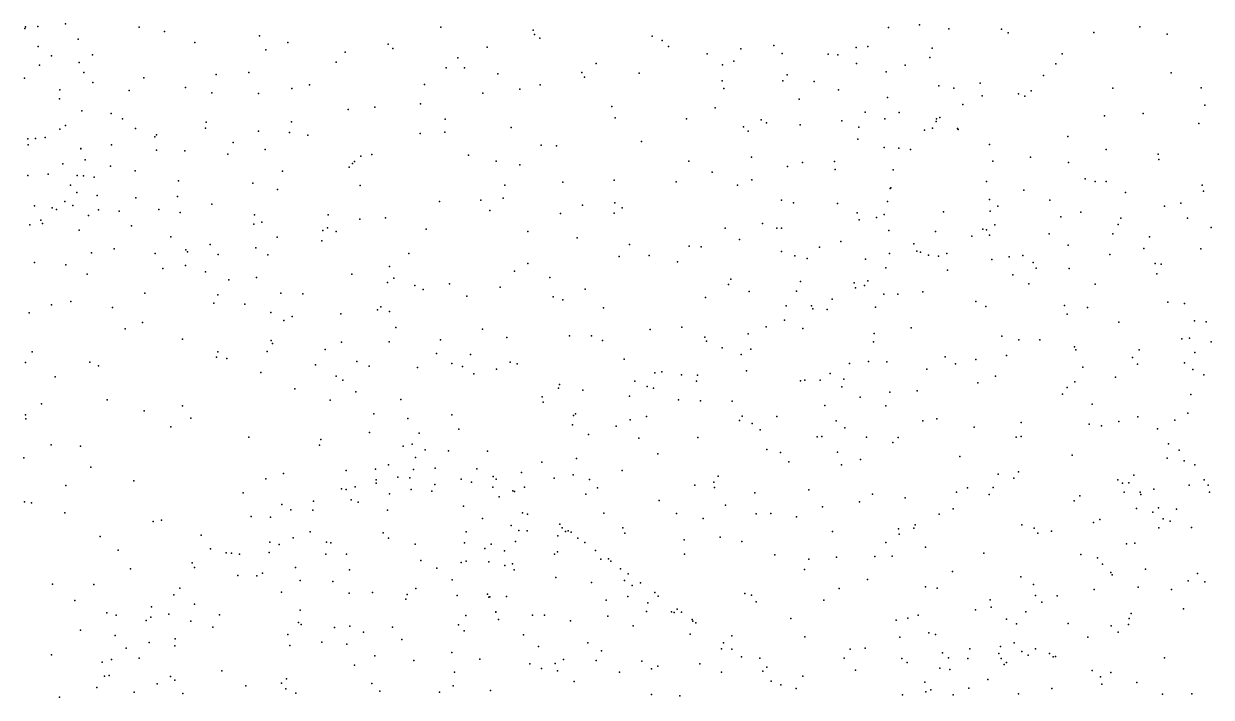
# Model space of a CAD drawing. Header units: metres. Extents: x -23.9 to 23.9, y -27.4 to 27.4.
# Drawn here: x -5.976 to -2.997, y -0.017 to 1.672 of the extents above; entities that cross this region are included whole.
import ezdxf

# ---------------------------------------------------------------- set-up
doc = ezdxf.new("R2010")
doc.units = ezdxf.units.M

msp = doc.modelspace()

# ---------------------------------------------------------------- linework, layer by layer
for p in [(-5.8708, 1.672, 29.0174), (-3.7287, 1.6694, 22.8983), (-5.9725, 1.6597, 26.4558), (-5.9712, 1.6646, 28.7203), (-5.9403, 1.6653, 27.049), (-5.6859, 1.6635, 29.2299), (-5.6225, 1.6523, 14.7888), (-5.384, 1.642, 25.7743), (-4.9295, 1.6637, 15.6331), (-4.6976, 1.6562, 25.7967), (-4.694, 1.6447, 15.5353), (-4.3996, 1.6407, 12.5471), (-3.8066, 1.6623, 25.487), (-3.6554, 1.6595, 15.1512), (-3.5226, 1.6585, 28.8647), (-3.5061, 1.649, 12.0384), (-3.2909, 1.6497, 14.5353), (-3.1759, 1.6646, 25.1925), (-3.1072, 1.6455, 28.6136), (-5.9397, 1.615, 14.199), (-5.8395, 1.6332, 12.7926), (-5.5468, 1.6251, 29.298), (-5.3132, 1.6248, 15.2391), (-5.0616, 1.6212, 12.8634), (-5.0501, 1.6097, 29.5436), (-4.8135, 1.6137, 29.6752), (-4.6808, 1.636, 29.651), (-4.3741, 1.6304, 29.4331), (-4.3578, 1.615, 25.8145), (-4.1766, 1.6092, 24.7815), (-4.0939, 1.6177, 25.6929), (-3.8874, 1.6124, 15.2421), (-3.858, 1.6151, 13.3295), (-3.6966, 1.6107, 28.9487), (-5.9059, 1.5912, 26.9027), (-5.803, 1.5941, 26.0543), (-5.3687, 1.6067, 25.8084), (-5.1696, 1.601, -24.7406), (-4.8868, 1.5864, 25.8055), (-4.2613, 1.5968, 29.3385), (-4.0728, 1.5978, 29.2067), (-3.9577, 1.5958, 20.3667), (-3.9335, 1.5939, 29.1072), (-3.7029, 1.5877, 23.8689), (-3.3704, 1.5969, 2.2781), (-5.9362, 1.5684, 27.2081), (-5.8364, 1.5749, 0.2388), (-5.8247, 1.5495, 14.2582), (-5.4106, 1.5494, 29.3641), (-5.1918, 1.5761, 25.8129), (-4.916, 1.5615, 25.406), (-4.8698, 1.5613, 15.5236), (-4.5758, 1.5501, 15.4043), (-4.5393, 1.5726, 29.5224), (-4.2225, 1.5686, 20.7639), (-4.1945, 1.5782, 15.2941), (-3.887, 1.5725, 21.9942), (-3.8119, 1.5512, 29.0022), (-3.7648, 1.568, 12.1889), (-3.3864, 1.5715, 15.0495), (-5.9734, 1.5353, 28.6238), (-5.8019, 1.5247, 26.0696), (-5.674, 1.5366, 25.979), (-5.4926, 1.5449, 14.7902), (-4.9702, 1.52, 12.7963), (-4.7863, 1.5467, -13.7448), (-4.5691, 1.5384, 25.8241), (-4.4318, 1.5485, 1.2518), (-4.2236, 1.5292, 1.4097), (-4.0712, 1.5291, 15.1982), (-4.0604, 1.5442, 21.4673), (-3.9925, 1.5274, 12.3148), (-3.5768, 1.5228, 28.8241), (-3.4176, 1.5426, 28.7486), (-3.0969, 1.5486, 28.5044), (-5.8849, 1.5063, 28.8715), (-5.7113, 1.5044, 14.3547), (-5.5702, 1.512, 14.5996), (-5.5038, 1.4988, 12.8249), (-5.387, 1.4975, 14.8696), (-5.3035, 1.5098, 15.0297), (-5.2589, 1.5187, 12.8113), (-4.8243, 1.4981, 12.7296), (-4.7314, 1.5081, 25.8256), (-4.6801, 1.5187, 12.6678), (-4.2194, 1.5095, 12.4393), (-3.9316, 1.5063, 25.6523), (-3.6802, 1.516, 1.9297), (-3.6422, 1.5101, 23.2857), (-3.5712, 1.4916, 25.411), (-3.4799, 1.4965, 12.0362), (-3.4646, 1.4902, 25.293), (-3.4486, 1.504, 14.3866), (-3.2432, 1.5101, 25.1456), (-3.0222, 1.5113, 25.1044), (-5.8857, 1.4838, 27.0422), (-5.0953, 1.4627, 29.5456), (-4.98, 1.4716, 15.4081), (-4.5003, 1.4643, 15.3167), (-4.2413, 1.4608, -13.4246), (-4.0305, 1.4829, 29.124), (-3.8089, 1.487, 15.0697), (-3.6197, 1.4693, 14.9857), (-3.0124, 1.4677, 12.4168), (-5.8299, 1.4535, 26.2384), (-5.7561, 1.4469, 14.169), (-5.7281, 1.4334, 12.8537), (-5.1614, 1.4574, 15.1587), (-4.9187, 1.4324, 29.6527), (-4.4921, 1.4362, 29.5141), (-4.3131, 1.4332, 29.3866), (-4.1257, 1.4315, 29.2523), (-3.8652, 1.4505, 24.2234), (-3.8157, 1.4339, 22.7088), (-3.7797, 1.4497, 25.588), (-3.6861, 1.4336, -13.2027), (-3.6779, 1.437, -24.8528), (-3.2642, 1.4412, 28.5485), (-3.1676, 1.4467, 11.8677), (-5.8852, 1.4079, 26.5084), (-5.8709, 1.4172, 26.6839), (-5.6954, 1.4092, 29.2637), (-5.5195, 1.4104, 14.4831), (-5.5179, 1.4253, 29.347), (-5.3866, 1.4025, 14.6842), (-5.3041, 1.426, 25.8777), (-4.9189, 1.4004, 25.8709), (-4.753, 1.4119, 0.9486), (-4.17, 1.4134, 21.0486), (-4.1585, 1.4026, 15.1445), (-4.1123, 1.4236, 12.3842), (-4.0282, 1.4187, 15.1061), (-3.9236, 1.4284, 21.7782), (-3.8804, 1.4123, 12.2581), (-3.7158, 1.4049, 20.2872), (-3.6958, 1.4103, 13.2811), (-3.6868, 1.4267, 23.5844), (-3.6331, 1.4097, 28.8724), (-3.6312, 1.4072, 14.004), (-3.028, 1.4222, 14.9324), (-5.9656, 1.3831, 0.1121), (-5.9465, 1.3841, 13.2182), (-5.9222, 1.3872, 13.7813), (-5.6465, 1.3887, 26.0697), (-5.6425, 1.3938, 0.3412), (-5.4502, 1.3741, 12.8671), (-5.3089, 1.3992, 0.5688), (-5.2633, 1.3927, 14.866), (-4.9813, 1.3971, 0.7911), (-4.4258, 1.3766, 12.5463), (-3.8835, 1.3823, 25.6907), (-3.3566, 1.3893, 25.1396), (-5.9648, 1.3683, 27.7257), (-5.8321, 1.3596, 26.9311), (-5.832, 1.3587, 13.0442), (-5.7558, 1.3688, -24.5005), (-5.643, 1.3554, 14.1742), (-5.5715, 1.3534, 14.2868), (-5.4639, 1.3453, 25.9927), (-5.3703, 1.3568, 29.459), (-5.1024, 1.3443, 15.0332), (-4.8598, 1.3421, 15.2567), (-4.6773, 1.3675, 25.8734), (-4.6388, 1.3662, 29.6616), (-3.8169, 1.3621, 29.0705), (-3.7804, 1.3597, 13.6002), (-3.7509, 1.3571, 23.0677), (-3.5529, 1.3691, 12.9996), (-3.2606, 1.3563, 11.922), (-3.1297, 1.3448, 28.3853), (-5.8775, 1.3206, 28.9643), (-5.8212, 1.3311, 29.1851), (-5.7578, 1.3145, 26.3725), (-5.1591, 1.3127, 25.5118), (-5.1512, 1.3217, 14.9095), (-5.1459, 1.3268, 29.5905), (-5.1304, 1.3403, 12.8704), (-4.7904, 1.3272, 25.2433), (-4.7315, 1.3182, 15.3042), (-4.3069, 1.3274, 12.4734), (-4.1501, 1.3377, 20.7932), (-4.0601, 1.3139, 24.4666), (-4.0219, 1.3242, 12.3388), (-3.9419, 1.327, 20.5298), (-3.5449, 1.3272, 28.7453), (-3.4504, 1.3377, 2.0715), (-3.3544, 1.3245, 28.5502), (-3.1283, 1.332, 19.9192), (-5.9656, 1.2918, 28.4778), (-5.9142, 1.295, 13.439), (-5.8419, 1.2918, 26.5635), (-5.8259, 1.2905, 26.7209), (-5.799, 1.2874, 13.2073), (-5.6962, 1.3028, 13.9846), (-5.3262, 1.302, 14.5857), (-4.2488, 1.3, 25.8815), (-3.9405, 1.3068, 29.1927), (-3.7947, 1.306, 12.2155), (-3.3127, 1.2834, 14.2433), (-5.8583, 1.2674, 27.2641), (-5.5873, 1.2782, 26.1733), (-5.4009, 1.2723, 14.4058), (-5.3389, 1.2565, 12.9053), (-5.1313, 1.2667, 25.9337), (-4.7688, 1.2671, -24.8585), (-4.6234, 1.2745, 12.713), (-4.4945, 1.2797, -13.6792), (-4.3388, 1.2758, 29.4987), (-4.1854, 1.2672, 15.0618), (-4.1494, 1.2805, 29.3592), (-3.8025, 1.2592, 14.9109), (-3.8005, 1.2605, 23.8776), (-3.5609, 1.2761, 25.3265), (-3.4666, 1.2545, 25.1823), (-3.2877, 1.2761, 24.9776), (-3.2601, 1.2767, 28.4475), (-3.0198, 1.267, 11.7941), (-3.016, 1.2526, 24.9078), (-5.8726, 1.2263, 27.4164), (-5.8424, 1.2488, 25.9986), (-5.7913, 1.2414, 13.7092), (-5.6948, 1.2357, -14.6762), (-5.5895, 1.2385, 14.0324), (-4.9324, 1.2264, 29.7532), (-4.829, 1.2297, 25.9351), (-4.7728, 1.2346, 29.7487), (-4.4929, 1.2229, 15.1481), (-4.0748, 1.2293, 14.9937), (-4.0443, 1.2226, 25.8099), (-3.9342, 1.2215, 25.6781), (-3.8089, 1.2262, 29.1224), (-3.5531, 1.2317, 14.9917), (-3.402, 1.2293, 24.9064), (-3.212, 1.2486, 14.9824), (-3.0733, 1.2219, 24.7787), (-5.9488, 1.2153, 28.6886), (-5.9043, 1.2107, 27.6291), (-5.8934, 1.206, 29.1123), (-5.8523, 1.2165, 13.5611), (-5.7884, 1.2055, 26.8196), (-5.7361, 1.2018, 26.5377), (-5.637, 1.2066, 13.8926), (-5.583, 1.1985, 29.4276), (-5.5039, 1.2194, 14.1345), (-5.3968, 1.1927, 26.0587), (-5.212, 1.1928, -24.7314), (-4.806, 1.2034, -13.9796), (-4.6294, 1.1963, 25.9397), (-4.5741, 1.2168, 25.0502), (-4.4947, 1.1971, 29.6581), (-4.4742, 1.2106, 1.1054), (-3.8851, 1.1975, 12.2691), (-3.8175, 1.1936, -13.423), (-3.6681, 1.2005, 28.9133), (-3.5514, 1.2019, 13.268), (-3.5324, 1.2145, 12.076), (-3.3239, 1.1995, 24.76), (-3.1141, 1.2142, -13.2568), (-5.9602, 1.1674, 28.9281), (-5.9324, 1.1797, 27.8459), (-5.9286, 1.1715, -14.9109), (-5.8135, 1.1913, 27.1255), (-5.7051, 1.1652, 13.3997), (-5.3983, 1.1695, -14.4831), (-5.3787, 1.1748, 29.5497), (-5.1325, 1.1816, 14.6658), (-5.0682, 1.1851, 29.7047), (-4.1221, 1.1713, 12.3922), (-3.88, 1.1804, 21.8476), (-3.8365, 1.1866, 22.5098), (-3.54, 1.1677, 24.9283), (-3.374, 1.1881, 11.9905), (-3.2299, 1.1686, 11.9126), (-3.2236, 1.1842, 24.6619), (-3.0563, 1.1843, 24.6349), (-5.8367, 1.1546, 29.2592), (-5.6064, 1.1376, 13.2706), (-5.3399, 1.1367, 14.2398), (-5.225, 1.1537, 14.4604), (-5.2137, 1.1603, 12.9356), (-5.1915, 1.1513, 25.9824), (-4.9659, 1.1573, 14.8356), (-4.7107, 1.1513, 0.9351), (-4.5874, 1.1349, 15.0738), (-4.2162, 1.1595, 29.4793), (-4.0863, 1.1596, 1.3883), (-4.0744, 1.1592, -24.9775), (-3.8053, 1.1536, 25.4104), (-3.6887, 1.1511, 14.9235), (-3.5972, 1.1394, 24.7323), (-3.5696, 1.1569, 25.1153), (-3.5604, 1.1553, 13.6042), (-3.5527, 1.1417, 28.7452), (-3.4037, 1.1452, 24.6335), (-3.244, 1.145, 28.3565), (-3.1512, 1.1374, 24.4809), (-2.9969, 1.1611, 11.6509), (-5.7485, 1.1076, 26.7232), (-5.5686, 1.1051, 13.8051), (-5.5076, 1.1184, 13.0588), (-5.3934, 1.11, 26.171), (-5.2278, 1.1277, 29.6523), (-4.4561, 1.1187, 12.5505), (-4.3062, 1.1146, 25.897), (-4.2761, 1.1127, 14.9901), (-4.1805, 1.1309, 25.8147), (-3.9793, 1.1119, 21.3761), (-3.9263, 1.1258, 29.29), (-3.7424, 1.1201, 29.0623), (-3.3554, 1.1171, 15.0594), (-3.1657, 1.1086, 12.5764), (-3.0225, 1.1074, 11.7813), (-5.9487, 1.0731, 29.0786), (-5.8053, 1.0977, 27.2312), (-5.6456, 1.0957, 26.5855), (-5.5646, 1.0997, 26.4534), (-5.4875, 1.0935, 13.9147), (-5.3636, 1.0924, 14.1145), (-5.0098, 1.0962, 14.6899), (-4.4819, 1.0883, 25.9763), (-4.407, 1.0913, 15.0251), (-4.3358, 1.0752, 24.7695), (-4.0745, 1.1006, 14.9053), (-4.0415, 1.0898, 25.5808), (-4.0107, 1.0831, 24.2839), (-3.8641, 1.082, 22.1387), (-3.8038, 1.0958, 20.545), (-3.7353, 1.1014, 23.3515), (-3.726, 1.0996, 25.225), (-3.706, 1.0915, 24.8056), (-3.6805, 1.089, 12.1617), (-3.6597, 1.0956, 24.6109), (-3.5475, 1.081, 12.0894), (-3.504, 1.0875, 24.5068), (-3.4691, 1.0909, 28.6268), (-3.4437, 1.0734, -24.895), (-3.2509, 1.0933, 24.3958), (-5.8697, 1.0678, 27.6133), (-5.8163, 1.0439, 27.3564), (-5.6263, 1.0584, 13.5752), (-5.5701, 1.0659, 13.4252), (-5.5196, 1.0503, 0.369), (-5.1529, 1.0445, 12.9745), (-5.0584, 1.0632, 0.6845), (-4.7449, 1.0513, 12.8014), (-4.7108, 1.071, 14.8642), (-3.8131, 1.0596, 23.6819), (-3.6587, 1.0542, 24.4828), (-3.4355, 1.059, 1.9497), (-3.353, 1.0585, 28.447), (-3.1373, 1.0705, 24.2679), (-3.1336, 1.0446, 11.8649), (-3.1224, 1.0691, 28.2155), (-5.4608, 1.0301, 13.2875), (-5.3914, 1.0355, 26.2994), (-5.063, 1.0229, 14.4681), (-5.047, 1.0343, 29.7944), (-4.9944, 1.0154, -14.2653), (-4.9075, 1.0195, 12.9243), (-4.6561, 1.0361, 29.7742), (-4.2078, 1.0182, 12.4143), (-4.2015, 1.0319, 25.6713), (-4.0275, 1.0253, 29.4228), (-3.8928, 1.0223, 25.2906), (-3.8662, 1.016, 24.5397), (-3.8582, 1.0272, 25.1115), (-3.4944, 1.0422, 24.3622), (-3.4539, 1.02, -13.4231), (-3.2879, 1.0187, 24.185), (-5.6721, 0.9962, 26.8019), (-5.4888, 0.9922, 26.526), (-5.3305, 0.9966, 13.0272), (-5.2755, 0.9945, 14.0664), (-4.9734, 1.006, 26.0308), (-4.8643, 0.9886, 29.8377), (-4.7807, 1.0117, 14.7024), (-4.6479, 0.9869, 12.7094), (-4.5672, 1.0068, 14.8512), (-4.2651, 0.9856, 14.8987), (-4.1557, 1.0004, 29.5302), (-4.0371, 1.0018, 20.8917), (-3.8889, 1.0096, 24.8249), (-3.8177, 0.994, 14.8623), (-3.7827, 0.9936, 29.1654), (-3.7202, 0.9999, 24.3468), (-5.9063, 0.9674, 29.2288), (-5.8574, 0.9759, 0.0913), (-5.753, 0.9606, 26.994), (-5.4991, 0.9717, 13.5767), (-5.4206, 0.9687, 13.4116), (-5.0879, 0.9547, 14.2942), (-5.0795, 0.9619, 25.3484), (-4.623, 0.9799, 25.9651), (-4.5213, 0.9598, 12.5944), (-4.0627, 0.9645, 25.3928), (-3.9998, 0.9644, 25.1655), (-3.9964, 0.9575, 24.5386), (-3.9604, 0.9556, 14.7884), (-3.9479, 0.9813, 24.6922), (-3.8388, 0.9617, 24.2898), (-3.587, 0.9756, 28.8698), (-3.562, 0.9634, 24.1644), (-3.365, 0.9658, 11.9943), (-3.3069, 0.9609, 15.0881), (-3.1059, 0.974, 24.0411), (-3.0636, 0.9705, 28.1106), (-5.9621, 0.9475, 27.8873), (-5.356, 0.9476, 29.6801), (-5.3235, 0.9276, 13.8571), (-5.3023, 0.9382, 13.1867), (-5.1799, 0.945, 26.1328), (-5.0577, 0.9501, 13.005), (-4.067, 0.9288, 24.7631), (-3.3584, 0.9442, 24.0838), (-3.039, 0.9268, 11.636), (-3.0093, 0.9244, 23.9596), (-5.7212, 0.9066, 25.807), (-5.6775, 0.9227, 29.4722), (-5.042, 0.9101, 29.8618), (-4.8247, 0.9058, 12.8595), (-4.404, 0.9051, 14.7833), (-4.3245, 0.9108, 25.6105), (-4.1581, 0.8943, 25.2382), (-4.1131, 0.912, 25.0537), (-4.021, 0.9082, 24.241), (-3.8423, 0.8952, 22.5625), (-3.7496, 0.9098, -24.9899), (-3.2285, 0.9234, 11.9215), (-5.5776, 0.8811, 26.7173), (-5.3553, 0.8778, 0.4527), (-5.3519, 0.8701, 13.6982), (-5.1785, 0.8739, 13.0768), (-5.0587, 0.8745, 26.0879), (-4.93, 0.8793, 12.9508), (-4.7641, 0.8856, 29.8413), (-4.6062, 0.8895, 14.6049), (-4.551, 0.8898, 29.7883), (-4.5234, 0.878, 25.7565), (-4.2669, 0.8859, 29.6785), (-4.2627, 0.8763, 24.5742), (-3.8439, 0.8741, 29.2967), (-3.5219, 0.8887, 12.083), (-3.4793, 0.8796, 24.0505), (-3.4264, 0.8792, 20.3252), (-3.0709, 0.8816, 11.8325), (-3.0509, 0.8833, 12.4201), (-2.9967, 0.8742, 15.0712), (-5.9549, 0.8497, 27.7529), (-5.4924, 0.8363, 26.6223), (-5.4888, 0.849, 29.63), (-5.3651, 0.8503, -24.7025), (-5.2191, 0.8552, 13.2809), (-4.9406, 0.8454, 26.034), (-4.8553, 0.8425, 25.1468), (-4.224, 0.8592, 24.8329), (-4.1758, 0.8426, 14.7666), (-4.1517, 0.8564, 29.6129), (-3.6645, 0.8364, 24.059), (-3.5102, 0.8402, 28.797), (-3.3396, 0.8616, 12.801), (-3.3368, 0.8547, 23.9818), (-3.1945, 0.8348, 23.9185), (-3.1778, 0.8541, 2.1336), (-3.0382, 0.8476, 11.5059), (-5.9714, 0.8228, -15.1925), (-5.8095, 0.8232, 27.0945), (-5.7885, 0.8144, 29.4394), (-5.4662, 0.8326, 25.5961), (-5.2439, 0.817, 26.3382), (-5.1402, 0.8254, 13.9556), (-5.1091, 0.8135, 0.6096), (-4.9875, 0.8104, 14.175), (-4.902, 0.8202, 29.8925), (-4.8752, 0.8128, 14.2638), (-4.7895, 0.8057, 0.8255), (-4.7557, 0.8235, 14.3719), (-4.7381, 0.8196, 12.7749), (-4.4691, 0.8311, 14.598), (-3.9044, 0.8199, 14.8243), (-3.8566, 0.8247, -13.6986), (-3.8104, 0.8243, 23.3777), (-3.7098, 0.8062, 29.1244), (-3.6382, 0.8193, 12.1492), (-3.587, 0.8297, 28.929), (-3.3185, 0.8112, 28.4901), (-3.1816, 0.8183, 15.1298), (-3.0639, 0.8214, 13.7247), (-3.0428, 0.8049, -13.5681), (-5.8968, 0.7866, 29.3564), (-5.3805, 0.7975, 29.7241), (-5.1916, 0.7883, 13.7992), (-5.1751, 0.7782, 13.4704), (-4.8468, 0.7942, 25.8956), (-4.4426, 0.7756, 25.52), (-4.3925, 0.7964, 1.0938), (-4.3749, 0.7991, 25.3991), (-4.3255, 0.7917, 24.7566), (-4.2877, 0.7759, 14.6296), (-4.2858, 0.7905, 24.5865), (-4.1623, 0.8013, 24.2256), (-4.0269, 0.7767, 14.7613), (-4.0162, 0.778, 29.5616), (-3.9776, 0.7786, 24.1119), (-3.9524, 0.795, 1.4435), (-3.9188, 0.7809, 12.2877), (-3.5383, 0.7885, 15.0197), (-3.2373, 0.7858, 28.3652), (-3.0155, 0.7915, 11.3259), (-5.2955, 0.7567, -14.6922), (-5.1424, 0.7492, 26.2258), (-4.634, 0.758, 25.6856), (-4.6315, 0.7674, 12.6755), (-4.5732, 0.753, 14.3761), (-4.4118, 0.7628, 12.4797), (-4.3962, 0.7584, 24.9138), (-3.9238, 0.7613, 20.9431), (-3.803, 0.7485, 14.8813), (-3.7341, 0.7512, 20.7277), (-3.5821, 0.7717, 23.9656), (-3.3585, 0.76, 15.0919), (-3.3385, 0.7743, 11.9874), (-5.9312, 0.7193, 27.5127), (-5.7663, 0.7293, 27.0053), (-5.2068, 0.7279, 29.87), (-5.0294, 0.7302, 13.0571), (-4.6749, 0.7366, 29.86), (-4.673, 0.723, 14.2468), (-4.4563, 0.7383, 25.0806), (-4.3328, 0.7291, 29.7789), (-4.2776, 0.7264, 24.3337), (-4.1983, 0.7259, 29.7241), (-3.877, 0.7355, 22.1104), (-3.3698, 0.7431, 23.8724), (-3.2951, 0.7185, 13.3548), (-3.0476, 0.742, 28.1273), (-5.9708, 0.6915, 27.6556), (-5.6735, 0.7012, 26.87), (-5.5771, 0.7143, 26.7269), (-5.0977, 0.6942, 13.7679), (-4.9014, 0.6913, 29.9273), (-4.5969, 0.6893, 24.9099), (-4.5915, 0.6937, 0.9419), (-4.4138, 0.6872, 24.6946), (-4.1733, 0.6879, 24.3586), (-4.0863, 0.6875, -25.0943), (-3.9664, 0.7149, 23.9063), (-3.8132, 0.7136, 29.3079), (-3.1805, 0.6861, 23.7555), (-3.0558, 0.6956, 11.4147), (-5.97, 0.6815, 29.2695), (-5.6066, 0.6616, 29.6238), (-5.5567, 0.6831, 0.263), (-5.0121, 0.6821, 13.2975), (-4.5991, 0.6662, 25.3787), (-4.4897, 0.6629, 24.9103), (-4.4544, 0.6787, 14.3291), (-4.1797, 0.6768, 1.2237), (-4.1485, 0.6698, 24.125), (-3.938, 0.6762, 21.2058), (-3.9159, 0.6584, 21.5531), (-3.7206, 0.6759, 29.1858), (-3.6855, 0.6817, 14.9466), (-3.5916, 0.6604, 29.0027), (-3.4737, 0.6719, 20.4823), (-3.3033, 0.6683, 28.5228), (-3.2724, 0.6636, 11.9556), (-3.2283, 0.6745, 15.1341), (-3.1313, 0.6566, 28.2645), (-3.0879, 0.6783, 11.6558), (-5.411, 0.6357, 26.541), (-5.2307, 0.6299, 0.4972), (-5.1085, 0.6469, 26.1107), (-4.9839, 0.6458, 13.8586), (-4.8838, 0.6553, 13.9654), (-4.5587, 0.6421, 14.1953), (-4.4327, 0.633, 24.5503), (-4.2843, 0.6346, 14.462), (-4.1279, 0.6541, 12.3586), (-3.9849, 0.6358, 24.0143), (-3.9732, 0.6372, 29.5686), (-3.8614, 0.6353, 29.4058), (-3.7824, 0.6343, 23.9063), (-3.4863, 0.6356, 23.7919), (-3.4732, 0.6371, 28.818), (-5.9071, 0.6158, 27.2994), (-5.8334, 0.6124, 29.4887), (-5.2334, 0.6152, 26.3385), (-5.0236, 0.6131, 25.9658), (-5.0015, 0.6182, 13.6112), (-4.9686, 0.604, 13.0791), (-4.9098, 0.6011, -7.7504), (-4.8121, 0.5999, 25.7365), (-4.1118, 0.6043, 14.6586), (-4.0769, 0.597, 29.713), (-3.9346, 0.5976, 23.6248), (-3.7956, 0.6216, 12.2297), (-3.1037, 0.6186, 11.1952), (-3.0774, 0.6031, 23.6365), (-5.9756, 0.5837, 27.5627), (-4.9931, 0.5845, -7.5803), (-4.6761, 0.5727, -14.4013), (-4.5891, 0.5817, 24.9903), (-4.3851, 0.5934, 29.8284), (-4.0567, 0.5735, 24.1156), (-3.9244, 0.5661, 12.2749), (-3.8763, 0.5796, -13.9336), (-3.6272, 0.5865, 23.7903), (-3.3452, 0.5901, 23.7017), (-3.1077, 0.5827, 11.0239), (-3.0643, 0.5757, 10.836), (-5.8073, 0.5601, 27.1054), (-5.3241, 0.5446, 26.4469), (-5.1669, 0.5514, -7.2582), (-5.0934, 0.555, 25.2374), (-5.0603, 0.5656, -7.4114), (-4.9977, 0.5546, 29.9731), (-4.9433, 0.5575, -7.469), (-4.8387, 0.5556, 25.049), (-4.7981, 0.537, -7.4858), (-4.727, 0.5469, 25.4334), (-4.5972, 0.541, 24.8565), (-4.4745, 0.552, 12.5168), (-4.2337, 0.5378, 29.8067), (-3.5315, 0.5426, 28.9533), (-3.4804, 0.5486, 15.0614), (-3.1905, 0.5401, 15.1559), (-3.0378, 0.5657, 15.19), (-5.8699, 0.5145, -0.0455), (-5.6996, 0.5261, 25.6776), (-5.3686, 0.5306, 29.808), (-5.1443, 0.511, -7.5642), (-5.0919, 0.5196, -7.1176), (-5.0914, 0.5286, -7.7101), (-5.0374, 0.535, -7.8295), (-5.007, 0.5334, -7.2727), (-4.944, 0.5166, -7.901), (-4.878, 0.5303, -7.3705), (-4.8527, 0.5228, 13.8048), (-4.7993, 0.5102, 25.5937), (-4.7902, 0.5302, -7.7525), (-4.7192, 0.51, 25.2482), (-4.6447, 0.5327, 12.6665), (-4.5561, 0.529, 24.6365), (-4.5362, 0.5082, 24.4909), (-4.2922, 0.5152, 14.356), (-4.2446, 0.5228, 24.0713), (-4.2432, 0.5094, 12.3925), (-3.6081, 0.5083, 14.9956), (-3.5435, 0.5095, 1.7536), (-3.4918, 0.5324, 23.6833), (-3.2314, 0.5283, 28.46), (-3.2194, 0.5198, 20.345), (-3.2033, 0.5212, -24.9199), (-3.0521, 0.5151, -13.8747), (-3.0144, 0.5281, 2.223), (-3.0044, 0.5152, 10.3453), (-5.4251, 0.4955, 25.4652), (-5.1786, 0.5057, -6.9601), (-5.1668, 0.5043, 26.2184), (-5.1545, 0.478, -6.822), (-5.0579, 0.4929, -6.9939), (-5.0035, 0.5041, -25.0022), (-4.9517, 0.5002, -7.1311), (-4.7831, 0.4857, 12.7854), (-4.7491, 0.5009, -7.6475), (-4.7447, 0.4988, -7.3766), (-4.5659, 0.4922, 29.8773), (-4.1416, 0.4956, 14.5473), (-4.0058, 0.503, 14.7538), (-3.8463, 0.4921, 23.839), (-3.7644, 0.4835, 1.5553), (-3.6356, 0.4973, -25.1705), (-3.5538, 0.4912, 12.116), (-3.326, 0.488, 28.6337), (-3.2153, 0.4971, 10.9594), (-3.1749, 0.4974, 10.8198), (-3.1734, 0.4913, 12.5377), (-3.1404, 0.5052, 11.8237), (-3.001, 0.4978, 28.2754), (-5.9734, 0.4731, 27.4366), (-5.9565, 0.471, 29.4232), (-5.3279, 0.4669, -6.9706), (-5.3057, 0.453, -7.1398), (-5.2506, 0.4521, 26.3682), (-5.2488, 0.4749, -6.7196), (-5.1366, 0.472, 26.0099), (-5.0629, 0.4521, -6.7542), (-4.8721, 0.4626, -6.9852), (-4.3817, 0.4766, 24.111), (-4.2154, 0.4647, -14.2386), (-3.9718, 0.4606, 23.883), (-3.879, 0.4736, 29.4881), (-3.644, 0.4555, 23.7062), (-3.3404, 0.4759, 15.1217), (-3.1838, 0.4564, 10.6397), (-3.1431, 0.4473, 10.45), (-3.1288, 0.4583, 11.6534), (-3.0839, 0.455, 28.3793), (-5.8729, 0.4454, 27.2308), (-5.651, 0.4239, 29.5866), (-5.6297, 0.427, 26.8639), (-5.4054, 0.4368, -6.7779), (-5.3562, 0.4344, 0.3629), (-4.825, 0.4313, 25.3796), (-4.7241, 0.446, -7.7865), (-4.712, 0.4419, 29.8943), (-4.6308, 0.4174, -7.0773), (-4.5205, 0.4451, 14.0714), (-4.3384, 0.444, 14.2516), (-4.2712, 0.4315, 1.1171), (-4.1386, 0.4427, 23.9584), (-4.1012, 0.4442, 12.3338), (-4.0375, 0.4355, 29.7212), (-3.6791, 0.4421, 29.2069), (-3.292, 0.4212, 10.8372), (-3.2765, 0.429, 11.9671), (-3.117, 0.4302, 15.1852), (-3.1, 0.425, 10.2688), (-5.5306, 0.39, 26.721), (-5.2568, 0.3979, -7.6376), (-5.0737, 0.3951, 29.8726), (-4.8655, 0.3981, 13.6896), (-4.7525, 0.414, -6.812), (-4.7336, 0.4011, 13.8232), (-4.7131, 0.4008, 24.7728), (-4.6361, 0.3876, -6.7634), (-4.6247, 0.4076, 24.5256), (-4.6169, 0.3989, 13.9376), (-4.6096, 0.4008, -7.3761), (-4.602, 0.397, -6.9439), (-4.473, 0.4084, 24.6657), (-4.4677, 0.3948, 24.2139), (-3.9466, 0.3985, 29.6103), (-3.7814, 0.4058, 29.3691), (-3.7796, 0.3925, 22.3764), (-3.743, 0.4068, 23.2781), (-3.7393, 0.4158, 21), (-3.4719, 0.4154, 28.906), (-3.4412, 0.4075, 23.5649), (-3.4319, 0.3949, 12.0533), (-3.3977, 0.3993, 28.7891), (-3.128, 0.4084, 12.8873), (-3.0465, 0.4089, 23.42), (-5.7843, 0.3861, -24.5382), (-5.3585, 0.3721, -7.3155), (-5.3348, 0.3666, 29.7268), (-5.2994, 0.3828, -7.5247), (-5.2159, 0.3717, 26.2316), (-5.205, 0.37, -6.6181), (-5.0608, 0.3819, 25.8825), (-4.9941, 0.3668, -7.8892), (-4.8699, 0.37, 13.2253), (-4.8033, 0.3673, 25.0228), (-4.7419, 0.3739, 0.7878), (-4.5857, 0.3823, -7.6556), (-4.5681, 0.3715, -7.1882), (-4.3192, 0.3783, 24.0318), (-4.2288, 0.3846, 14.3494), (-4.1741, 0.3741, 24.2167), (-3.8133, 0.3713, 21.9581), (-3.7139, 0.3594, 23.0081), (-3.2089, 0.3682, 28.5529), (-3.1885, 0.3695, 11.3971), (-5.7391, 0.3521, 29.4939), (-5.507, 0.355, 29.6243), (-5.4681, 0.3454, -6.9634), (-5.4547, 0.3447, -6.6337), (-5.4347, 0.342, -7.1293), (-5.3598, 0.3461, 26.4999), (-5.2181, 0.3419, 26.0835), (-5.1657, 0.3423, 0.4947), (-4.8187, 0.3563, 12.9349), (-4.7698, 0.3503, 24.9369), (-4.644, 0.3419, -7.7519), (-4.6369, 0.3478, 12.6432), (-4.5417, 0.3512, -7.4591), (-4.5276, 0.3297, 24.3192), (-4.5088, 0.33, -6.8189), (-4.3178, 0.3418, 12.4093), (-4.0918, 0.3406, 14.526), (-4.0059, 0.3296, -25.3216), (-3.9364, 0.3347, 14.7534), (-3.8408, 0.3364, 21.5731), (-3.7974, 0.3371, 14.903), (-3.5668, 0.3441, 12.1233), (-3.3235, 0.3411, 10.535), (-3.2817, 0.3329, 10.3459), (-5.7079, 0.3055, 27.0103), (-5.5531, 0.3202, 0.1667), (-5.5473, 0.3087, -6.7967), (-5.2937, 0.3084, -24.8594), (-5.1581, 0.3031, 25.9431), (-4.9793, 0.326, 25.6096), (-4.9393, 0.3065, 29.873), (-4.8781, 0.3214, 25.1557), (-4.8656, 0.3241, -6.5973), (-4.8091, 0.3228, 24.8878), (-4.7685, 0.3138, 12.7598), (-4.7492, 0.318, -6.5984), (-4.7451, 0.3031, 13.7313), (-4.5027, 0.3245, -7.0659), (-4.4789, 0.3053, -7.545), (-4.0171, 0.3035, 1.3026), (-3.6458, 0.2982, 23.6071), (-3.2699, 0.3165, 20.5156), (-3.1618, 0.3046, 11.6889), (-5.4382, 0.2886, -7.3852), (-5.3908, 0.2876, -7.5574), (-5.377, 0.2946, -6.5438), (-5.2824, 0.2759, -7.6663), (-5.2001, 0.2732, -7.7472), (-4.9011, 0.2773, -7.9036), (-4.6407, 0.2835, -6.5747), (-4.5514, 0.2713, 29.827), (-4.469, 0.2757, -6.6684), (-4.4592, 0.2924, -7.212), (-4.4287, 0.2698, -7.3297), (-3.8594, 0.2787, 29.4897), (-3.4742, 0.2848, 23.5007), (-3.2487, 0.2959, 10.1749), (-3.2455, 0.2898, 11.9556), (-3.0547, 0.2754, 9.8745), (-3.0308, 0.2934, 13.1234), (-3.0124, 0.2725, 20.3146), (-5.9032, 0.2664, 27.3167), (-5.7999, 0.2663, -0.0548), (-5.5992, 0.2399, 26.859), (-5.5839, 0.2564, -6.8994), (-5.3288, 0.247, 29.6567), (-5.1596, 0.2443, 29.7312), (-5.1011, 0.246, 25.151), (-5.0137, 0.2406, -7.8832), (-4.9921, 0.2558, -6.5316), (-4.812, 0.2415, 13.4282), (-4.4497, 0.2635, -14.5656), (-4.3926, 0.2459, -6.7665), (-4.1667, 0.2433, 12.3449), (-4.1499, 0.2391, 23.8936), (-3.9305, 0.2558, 12.2558), (-3.7134, 0.2603, 12.1733), (-3.6841, 0.2571, 29.2789), (-3.4428, 0.2656, 15.0943), (-3.4378, 0.2387, 10.8149), (-3.2907, 0.2533, 11.2804), (-3.1799, 0.2592, 10.0025), (-3.0962, 0.2535, 28.5448), (-5.8475, 0.2261, 29.3571), (-5.6551, 0.2097, -6.8197), (-5.547, 0.2167, -7.2656), (-5.0175, 0.2289, 25.3751), (-4.888, 0.238, 24.9579), (-4.809, 0.2339, 13.6087), (-4.8064, 0.2349, -14.798), (-4.7642, 0.2356, 12.9782), (-4.5149, 0.227, 13.8978), (-4.4603, 0.2361, 12.4764), (-4.41, 0.2202, 13.9965), (-4.3844, 0.237, -7.4945), (-4.1387, 0.2224, 14.3836), (-3.9682, 0.2266, 29.586), (-3.5515, 0.2273, 29.0955), (-3.5489, 0.2089, -14.193), (-3.4217, 0.2218, 10.2638), (-3.3835, 0.2377, 28.831), (-5.7673, 0.1947, 25.6395), (-5.7439, 0.189, 27.1121), (-5.657, 0.184, -6.9415), (-5.6118, 0.1912, -7.1065), (-5.4846, 0.1901, 26.6952), (-5.2818, 0.2015, 26.2977), (-4.8667, 0.1884, 0.6729), (-4.7917, 0.1968, 24.624), (-4.7916, 0.1976, 13.3039), (-4.6994, 0.1886, 12.7278), (-4.6695, 0.1892, -7.8312), (-4.5102, 0.1869, 24.2574), (-4.4137, 0.1983, 24.4853), (-4.3505, 0.1975, 29.7566), (-4.3442, 0.1957, 24.0113), (-4.3363, 0.2037, -7.1154), (-4.3254, 0.1964, -6.9504), (-4.0516, 0.1805, 14.4872), (-3.758, 0.1813, 23.6433), (-3.7318, 0.1891, 1.5336), (-3.5877, 0.2027, -25.4657), (-3.5102, 0.1793, 10.3543), (-3.462, 0.1973, 28.9751), (-3.2023, 0.1806, 9.8561), (-3.1973, 0.1928, 23.3104), (-3.0665, 0.2053, 12.4538), (-5.8336, 0.1512, 27.309), (-5.6689, 0.1756, 26.9938), (-5.5562, 0.1742, -7.4294), (-5.5011, 0.1587, -6.4201), (-5.2861, 0.171, -6.4425), (-5.2794, 0.1652, 26.0301), (-5.1958, 0.1581, -7.7848), (-5.1572, 0.1617, 25.6994), (-5.0509, 0.1592, 29.7224), (-4.8849, 0.1646, 24.7817), (-4.8712, 0.1494, -6.4467), (-4.7845, 0.178, -7.922), (-4.6042, 0.1749, -6.5507), (-4.4467, 0.1619, -7.6389), (-4.2991, 0.1779, -6.8151), (-4.2974, 0.1743, -7.3979), (-4.2899, 0.1696, -7.2234), (-3.7868, 0.1762, 23.501), (-3.4849, 0.1676, 1.7467), (-3.3556, 0.1681, 15.1446), (-3.2478, 0.1624, 11.6018), (-3.2039, 0.1654, 11.7433), (-5.7465, 0.1383, -6.7753), (-5.661, 0.1207, -7.2458), (-5.5955, 0.1296, -6.5145), (-5.3131, 0.1402, -7.6758), (-5.2276, 0.1213, 25.8358), (-5.1232, 0.1467, -6.4306), (-5.0275, 0.128, 25.172), (-4.7218, 0.14, -6.4876), (-4.5604, 0.1199, -7.7576), (-4.3041, 0.1414, -7.5168), (-4.2204, 0.1198, -7.0784), (-4.199, 0.1369, 14.2414), (-4.0164, 0.1346, 23.7858), (-3.7776, 0.1339, 29.3708), (-3.7051, 0.1449, 22.5735), (-3.6884, 0.1407, 23.1527), (-3.4907, 0.1199, 10.8688), (-3.3063, 0.1337, 11.4613), (-3.2302, 0.1466, 28.7416), (-5.9062, 0.0894, 27.4957), (-5.7188, 0.1061, -7.0626), (-5.5965, 0.1119, -15.4204), (-5.3078, 0.1128, 26.189), (-5.1648, 0.1159, 29.6415), (-4.9018, 0.0956, -7.8998), (-4.6845, 0.1108, 12.8804), (-4.5264, 0.0993, 13.7813), (-4.2249, 0.1048, 29.6449), (-4.199, 0.1037, -7.2062), (-3.9029, 0.1041, 12.2347), (-3.8652, 0.106, 14.7186), (-3.6708, 0.0942, 23.5679), (-3.6021, 0.1042, 10.5252), (-3.5297, 0.0928, 15.0561), (-3.5253, 0.1106, 10.1232), (-3.4718, 0.0975, 21.0945), (-3.4377, 0.1047, 11.0765), (-3.4022, 0.093, 11.2184), (-5.7786, 0.0709, -6.9749), (-5.7557, 0.0782, -6.6791), (-5.6858, 0.0813, -24.6946), (-5.146, 0.0639, 25.4202), (-5.0947, 0.0869, -7.8659), (-4.9973, 0.0755, -6.3762), (-4.8318, 0.0786, 29.7664), (-4.7064, 0.0669, 13.5757), (-4.6425, 0.0678, 12.7572), (-4.622, 0.0782, 12.6062), (-4.5398, 0.075, -6.5472), (-4.4249, 0.0733, -6.5985), (-4.3853, 0.0608, 13.9175), (-4.2798, 0.067, 23.9436), (-4.1751, 0.0848, 12.3371), (-4.1294, 0.0809, 23.8485), (-3.9173, 0.0808, 29.4819), (-3.7733, 0.0803, 14.8394), (-3.7595, 0.0707, 12.1778), (-3.6557, 0.0818, 10.3614), (-3.6076, 0.0805, 21.5849), (-3.5233, 0.0804, 23.4758), (-3.516, 0.0654, 21.3343), (-3.5101, 0.0703, 29.0525), (-3.4561, 0.0888, 12.0634), (-3.3935, 0.0845, 28.929), (-3.3874, 0.0856, 20.8574), (-3.1142, 0.0824, 28.692), (-5.7729, 0.0363, -7.1759), (-5.7612, 0.0375, 29.2899), (-5.6077, 0.0355, 27.0305), (-5.4785, 0.0498, -6.3277), (-4.8948, 0.0459, 24.6692), (-4.6765, 0.0555, -7.8867), (-4.637, 0.0493, 29.7956), (-4.4812, 0.0458, 29.7377), (-4.4007, 0.0541, 0.9679), (-4.2255, 0.0459, -6.8092), (-4.1216, 0.0485, -6.9799), (-4.1116, 0.0587, 29.5646), (-4.0214, 0.0364, 12.2752), (-3.8893, 0.051, 23.6874), (-3.6773, 0.0564, 21.8827), (-3.6528, 0.0527, 22.9144), (-3.2955, 0.0506, 11.6595), (-3.2742, 0.034, 9.8296), (-3.2485, 0.0454, 28.8351), (-5.7922, 0.008, 27.3838), (-5.6407, 0.0171, 29.3443), (-5.5965, 0.026, -6.3552), (-5.4183, 0.0119, 26.7214), (-5.3289, 0.0188, 26.5216), (-5.3183, 0.0042, 26.2858), (-5.3166, 0.0293, 25.9081), (-5.1024, 0.0177, 25.1712), (-4.8985, 0.0118, -6.368), (-4.5949, 0.0229, 13.6504), (-4.101, 0.0237, -7.3756), (-4.0762, 0.0145, -7.2499), (-4.038, 0.005, 14.3996), (-3.7155, 0.0213, 10.2593), (-3.7005, 0.002, 29.2597), (-3.6046, 0.0061, 29.1501), (-3.5572, 0.028, 9.9803), (-3.3962, 0.0055, 11.409), (-3.2715, 0.016, 11.8075), (-3.1835, 0.0202, 23.2563), (-5.886, -0.0168, 29.1877), (-5.6984, -0.0037, -6.4644), (-5.5767, -0.0073, -7.4621), (-5.2927, -0.0062, 25.2177), (-5.0824, -0.0018, 29.5986), (-4.9323, -0.0044, 29.6646), (-4.8046, -0.0001, 24.5199), (-4.4011, -0.0098, -7.6605), (-4.3298, -0.0131, -6.6388), (-3.7715, -0.0105, 23.6005), (-3.7124, -0.0035, 10.1206), (-3.6441, -0.0107, 10.6078), (-3.4802, -0.0083, 11.1538), (-3.1189, -0.0091, 15.2232), (-3.0455, -0.0083, 2.1077)]:
    msp.add_point(p)

doc.saveas('drawing.dxf')
